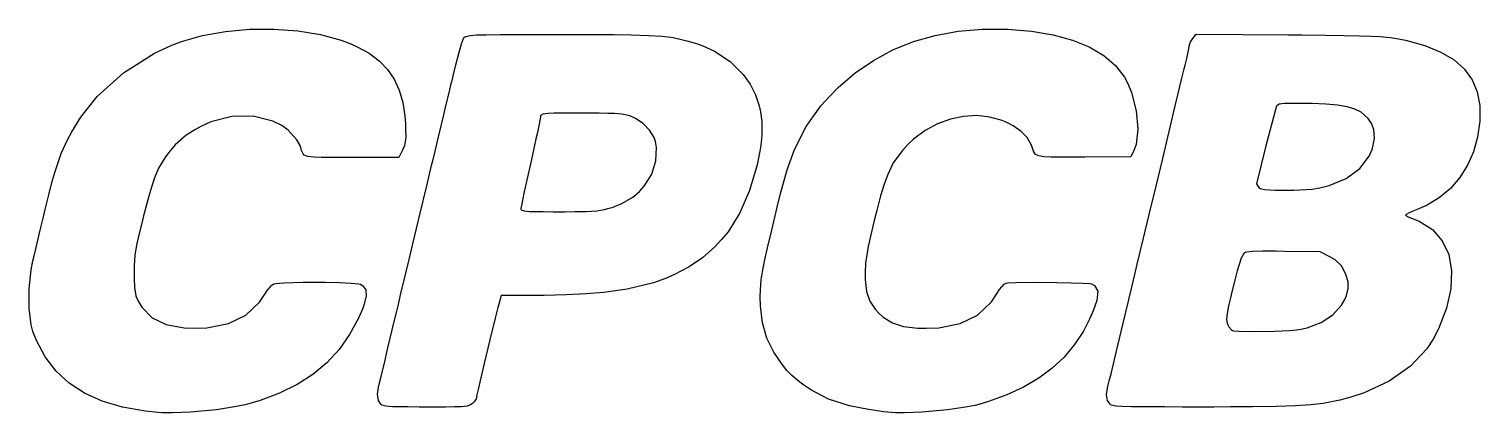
# Model space of a CAD drawing. Extents: x 100 to 1903, y 0 to 393.
# Drawn here: x 1020 to 1903, y 80 to 314 of the extents above; entities that cross this region are included whole.
import ezdxf

# ---------------------------------------------------------------- set-up
doc = ezdxf.new("R2010")
doc.units = 0

msp = doc.modelspace()

# ---------------------------------------------------------------- linework, layer by layer
for p, q in [((1112.388433, 306.387799), (1125.27197, 310.025484)), ((1125.27197, 310.025484), (1139.252434, 312.49104)), ((1139.252434, 312.49104), (1153.875467, 313.781058)), ((1153.875467, 313.781058), (1168.686709, 313.892133)), ((1168.686709, 313.892133), (1183.231803, 312.820856)), ((1183.231803, 312.820856), (1197.05639, 310.56382)), ((1197.05639, 310.56382), (1209.706109, 307.117617)), ((1284.754729, 308.890447), (1285.509904, 309.432994)), ((1285.509904, 309.432994), (1288.282996, 310.017626)), ((1288.282996, 310.017626), (1292.011842, 310.27823)), ((1292.011842, 310.27823), (1297.874032, 310.454425)), ((1297.874032, 310.454425), (1306.408925, 310.562424)), ((1306.408925, 310.562424), (1318.155879, 310.618438)), ((1318.155879, 310.618438), (1329.398468, 310.636084)), ((1329.398468, 310.636084), (1338.178212, 310.640046)), ((1338.178212, 310.640046), (1342.978772, 310.640447)), ((1342.978772, 310.640447), (1348.549173, 310.63926)), ((1348.549173, 310.63926), (1358.758001, 310.627288)), ((1358.758001, 310.627288), (1367.80603, 310.597016)), ((1367.80603, 310.597016), (1375.79146, 310.541842)), ((1375.79146, 310.541842), (1385.992048, 310.397946)), ((1385.992048, 310.397946), (1396.790274, 310.057303)), ((1396.790274, 310.057303), (1405.105717, 309.498202)), ((1405.105717, 309.498202), (1411.723979, 308.667824)), ((1558.046316, 306.274866), (1571.277702, 310.066039)), ((1571.277702, 310.066039), (1585.22637, 312.572507)), ((1585.22637, 312.572507), (1599.894937, 313.795329)), ((1599.894937, 313.795329), (1607.5, 313.925705)), ((1607.5, 313.925705), (1615.277007, 313.758941)), ((1615.277007, 313.758941), (1629.847043, 312.619281)), ((1629.847043, 312.619281), (1643.054241, 310.425652)), ((1643.054241, 310.425652), (1654.837561, 307.203105)), ((1728.119714, 308.065509), (1730.239428, 310.760289)), ((1730.239428, 310.760289), (1786.369714, 310.371509)), ((1786.369714, 310.371509), (1794.621079, 310.310942)), ((1794.621079, 310.310942), (1808.869011, 310.181759)), ((1808.869011, 310.181759), (1820.405149, 310.032753)), ((1820.405149, 310.032753), (1829.583017, 309.853014)), ((1829.583017, 309.853014), (1836.756138, 309.631631)), ((1836.756138, 309.631631), (1842.278037, 309.357692)), ((1842.278037, 309.357692), (1848.238173, 308.824376)), ((1095.975099, 299.181682), (1106.5, 304.130473)), ((1106.5, 304.130473), (1112.388433, 306.387799)), ((1209.706109, 307.117617), (1215.448407, 304.947514)), ((1215.448407, 304.947514), (1219.450216, 303.142102)), ((1219.450216, 303.142102), (1226.630664, 299.120699)), ((1281.203942, 299.051871), (1282.922214, 304.981019)), ((1282.922214, 304.981019), (1284.194264, 308.082982)), ((1284.194264, 308.082982), (1284.754729, 308.890447)), ((1411.723979, 308.667824), (1420.187669, 306.798065)), ((1420.187669, 306.798065), (1426, 305.058399)), ((1426, 305.058399), (1429.810237, 303.725826)), ((1429.810237, 303.725826), (1436.988721, 300.438273)), ((1436.988721, 300.438273), (1446.524026, 294.087013)), ((1533.724934, 294.834159), (1545.529598, 301.197926)), ((1545.529598, 301.197926), (1558.046316, 306.274866)), ((1654.837561, 307.203105), (1665.135964, 302.97669)), ((1665.135964, 302.97669), (1673.888409, 297.771458)), ((1724.487555, 295.875817), (1725.576255, 300.849177)), ((1725.576255, 300.849177), (1725.949537, 302.979214)), ((1725.949537, 302.979214), (1726, 303.54565)), ((1726, 303.54565), (1726.622666, 305.626204)), ((1726.622666, 305.626204), (1728.119714, 308.065509)), ((1848.238173, 308.824376), (1851.178679, 308.371315)), ((1851.178679, 308.371315), (1857.696993, 307.031337)), ((1857.696993, 307.031337), (1869.338342, 303.818937)), ((1869.338342, 303.818937), (1879.162044, 299.858947)), ((1077.055756, 287.261487), (1095.975099, 299.181682)), ((1226.630664, 299.120699), (1232.741555, 294.511064)), ((1232.741555, 294.511064), (1237.81649, 289.264248)), ((1277.981208, 286.120913), (1279.445742, 292.14007)), ((1279.445742, 292.14007), (1281.203942, 299.051871)), ((1446.524026, 294.087013), (1454.376514, 286.249567)), ((1522.629708, 287.182504), (1533.724934, 294.834159)), ((1673.888409, 297.771458), (1681.033855, 291.612459)), ((1681.033855, 291.612459), (1686.511265, 284.524744)), ((1722.957984, 289.65774), (1723.527548, 291.930509)), ((1723.527548, 291.930509), (1724.487555, 295.875817)), ((1879.162044, 299.858947), (1887.219366, 295.106175)), ((1887.219366, 295.106175), (1893.561577, 289.515428)), ((1061.105164, 272.760967), (1077.055756, 287.261487)), ((1237.81649, 289.264248), (1241.889073, 283.331299)), ((1241.889073, 283.331299), (1244.992903, 276.663267)), ((1277.147456, 282.640447), (1277.981208, 286.120913)), ((1454.376514, 286.249567), (1458.563321, 280.319908)), ((1512.241306, 278.241901), (1522.629708, 287.182504)), ((1686.511265, 284.524744), (1688.60538, 280.640447)), ((1719.065274, 273.737163), (1721.535506, 283.895821)), ((1721.535506, 283.895821), (1722.957984, 289.65774)), ((1893.561577, 289.515428), (1898.239945, 283.041512)), ((1898.239945, 283.041512), (1901.305736, 275.639233)), ((1244.992903, 276.663267), (1247.161582, 269.2112)), ((1273.443312, 267.164665), (1275.501078, 275.754216)), ((1275.501078, 275.754216), (1276.678754, 280.677849)), ((1276.678754, 280.677849), (1277.147456, 282.640447)), ((1458.563321, 280.319908), (1461.83228, 273.911165)), ((1461.83228, 273.911165), (1464.11542, 267.095917)), ((1507.311346, 273.287912), (1512.241306, 278.241901)), ((1688.60538, 280.640447), (1690.776929, 275.343259)), ((1690.776929, 275.343259), (1693.729679, 264.091094)), ((1901.305736, 275.639233), (1902.810221, 267.263399)), ((1051.182965, 260.276331), (1061.105164, 272.760967)), ((1247.161582, 269.2112), (1248.428713, 260.926147)), ((1272.117968, 261.640447), (1273.443312, 267.164665)), ((1464.11542, 267.095917), (1464.866067, 263.558534)), ((1492.653375, 254.515566), (1501.766831, 267.093041)), ((1501.766831, 267.093041), (1507.311346, 273.287912)), ((1713.764266, 251.552947), (1717.483333, 267.140447)), ((1717.483333, 267.140447), (1719.065274, 273.737163)), ((1778.974088, 266.390447), (1772.630583, 242.731029)), ((1779.338364, 267.119572), (1778.974088, 266.390447)), ((1780.655504, 268.068408), (1779.338364, 267.119572)), ((1784.021255, 268.500135), (1780.655504, 268.068408)), ((1788.80229, 268.601603), (1784.021255, 268.500135)), ((1793.419728, 268.608971), (1788.80229, 268.601603)), ((1796.228561, 268.603691), (1793.419728, 268.608971)), ((1800.887743, 268.555646), (1796.228561, 268.603691)), ((1809.185033, 268.224706), (1800.887743, 268.555646)), ((1816.210272, 267.553681), (1809.185033, 268.224706)), ((1822.070709, 266.510231), (1816.210272, 267.553681)), ((1826.873597, 265.062018), (1822.070709, 266.510231)), ((1830.726187, 263.176702), (1826.873597, 265.062018)), ((1902.810221, 267.263399), (1902.992994, 262.696275)), ((1045.575988, 251.219695), (1051.182965, 260.276331)), ((1130.295215, 257.38612), (1124.228404, 254.604969)), ((1143.097429, 260.630415), (1130.295215, 257.38612)), ((1156.01346, 260.77531), (1143.097429, 260.630415)), ((1168.110144, 257.810336), (1156.01346, 260.77531)), ((1173.559616, 255.158377), (1168.110144, 257.810336)), ((1248.428713, 260.926147), (1248.734698, 256.455955)), ((1248.734698, 256.455955), (1248.876041, 252.881647)), ((1269.086217, 248.993572), (1272.117968, 261.640447)), ((1330.852388, 259.143176), (1329.85564, 253.948254)), ((1331, 260.55706), (1330.852388, 259.143176)), ((1331.062439, 261.236746), (1331, 260.55706)), ((1332.404349, 262.119571), (1331.062439, 261.236746)), ((1335.581336, 262.45699), (1332.404349, 262.119571)), ((1339.259425, 262.571258), (1335.581336, 262.45699)), ((1344.513192, 262.624327), (1339.259425, 262.571258)), ((1351.623436, 262.639632), (1344.513192, 262.624327)), ((1355.962487, 262.640447), (1351.623436, 262.639632)), ((1359.984719, 262.63789), (1355.962487, 262.640447)), ((1366.76131, 262.610953), (1359.984719, 262.63789)), ((1372.062352, 262.540522), (1366.76131, 262.610953)), ((1376.145781, 262.409316), (1372.062352, 262.540522)), ((1380.552137, 262.060757), (1376.145781, 262.409316)), ((1384.57304, 261.22203), (1380.552137, 262.060757)), ((1386.369174, 260.603511), (1384.57304, 261.22203)), ((1388.870649, 259.480038), (1386.369174, 260.603511)), ((1393.543749, 256.326482), (1388.870649, 259.480038)), ((1397.454447, 252.296548), (1393.543749, 256.326482)), ((1464.866067, 263.558534), (1465.695696, 257.541855)), ((1465.695696, 257.541855), (1465.810047, 249.254358)), ((1580.614997, 259.027401), (1572.771052, 256.111061)), ((1588.625425, 260.722729), (1580.614997, 259.027401)), ((1596.648859, 261.164563), (1588.625425, 260.722729)), ((1604.531818, 260.320419), (1596.648859, 261.164563)), ((1612.120825, 258.157817), (1604.531818, 260.320419)), ((1615.757134, 256.571943), (1612.120825, 258.157817)), ((1618.703866, 254.998683), (1615.757134, 256.571943)), ((1693.729679, 264.091094), (1694.728894, 253.06266)), ((1834.957878, 259.458417), (1830.726187, 263.176702)), ((1836.903951, 256.338857), (1834.957878, 259.458417)), ((1838.351293, 252.640961), (1836.903951, 256.338857)), ((1902.830193, 257.692165), (1901.570564, 248.110603)), ((1902.992994, 262.696275), (1902.830193, 257.692165)), ((1043.082054, 246.477866), (1045.575988, 251.219695)), ((1115.365178, 249.213641), (1108.658855, 243.386896)), ((1120.924002, 252.766384), (1115.365178, 249.213641)), ((1124.228404, 254.604969), (1120.924002, 252.766384)), ((1177.310432, 252.293196), (1173.559616, 255.158377)), ((1182.607226, 246.456199), (1177.310432, 252.293196)), ((1248.927358, 247.745011), (1248.209175, 243.001928)), ((1248.876041, 252.881647), (1248.927358, 247.745011)), ((1266.011515, 236.140447), (1269.086217, 248.993572)), ((1329.12927, 250.80706), (1328.230669, 247.001742)), ((1329.85564, 253.948254), (1329.12927, 250.80706)), ((1400.215623, 247.789159), (1397.454447, 252.296548)), ((1401.044165, 245.481082), (1400.215623, 247.789159)), ((1465.810047, 249.254358), (1465.117256, 243.081647)), ((1485.572486, 240.496878), (1492.653375, 254.515566)), ((1565.24707, 252.006191), (1558.196528, 246.745272)), ((1572.771052, 256.111061), (1565.24707, 252.006191)), ((1623.667429, 251.561295), (1618.703866, 254.998683)), ((1627.372771, 247.754932), (1623.667429, 251.561295)), ((1629.79787, 243.602218), (1627.372771, 247.754932)), ((1694.728894, 253.06266), (1693.654894, 243.578903)), ((1709.838344, 235.140447), (1713.764266, 251.552947)), ((1838.827319, 247.245352), (1838.351293, 252.640961)), ((1901.570564, 248.110603), (1899.105275, 239.160513)), ((1039.225572, 238.107446), (1043.082054, 246.477866)), ((1104.503553, 238.541659), (1102.222434, 235.490913)), ((1108.658855, 243.386896), (1104.503553, 238.541659)), ((1184.699293, 242.971296), (1182.607226, 246.456199)), ((1185, 241.719151), (1184.699293, 242.971296)), ((1185.457282, 239.912495), (1185, 241.719151)), ((1186.556704, 237.862953), (1185.457282, 239.912495)), ((1247.031712, 240.205955), (1244.821587, 235.640447)), ((1248.209175, 243.001928), (1247.031712, 240.205955)), ((1328.230669, 247.001742), (1326.070926, 237.322343)), ((1401.710364, 241.719981), (1401.044165, 245.481082)), ((1401.273261, 233.667188), (1401.710364, 241.719981)), ((1464.536133, 239.50799), (1462.847072, 231.146041)), ((1465.117256, 243.081647), (1464.536133, 239.50799)), ((1481.161463, 228.177382), (1485.572486, 240.496878)), ((1551.312787, 239.942157), (1545.732348, 232.356127)), ((1554.89676, 243.691446), (1551.312787, 239.942157)), ((1558.196528, 246.745272), (1554.89676, 243.691446)), ((1630.523447, 241.403048), (1629.79787, 243.602218)), ((1631.06934, 239.49021), (1630.523447, 241.403048)), ((1632.469554, 237.495062), (1631.06934, 239.49021)), ((1692.303037, 239.829074), (1690.5, 236.140447)), ((1693.654894, 243.578903), (1692.303037, 239.829074)), ((1772.630583, 242.731029), (1767, 219.546073)), ((1835.529698, 236.46283), (1837.305327, 240.622865)), ((1837.305327, 240.622865), (1838.032162, 243.064484)), ((1838.032162, 243.064484), (1838.827319, 247.245352)), ((1899.105275, 239.160513), (1895.481976, 230.917006)), ((1035.210732, 226.506657), (1039.225572, 238.107446)), ((1102.222434, 235.490913), (1098.510352, 229.196797)), ((1187.130649, 237.13357), (1186.556704, 237.862953)), ((1189.273478, 236.189506), (1187.130649, 237.13357)), ((1193.103967, 235.831304), (1189.273478, 236.189506)), ((1197.360561, 235.711231), (1193.103967, 235.831304)), ((1203.380332, 235.656356), (1197.360561, 235.711231)), ((1211.506847, 235.641151), (1203.380332, 235.656356)), ((1216.467498, 235.640447), (1211.506847, 235.641151)), ((1244.821587, 235.640447), (1216.467498, 235.640447)), ((1261.58367, 217.622617), (1264.713636, 230.709112)), ((1264.713636, 230.709112), (1266.011515, 236.140447)), ((1325.075794, 232.640447), (1322.962437, 222.812015)), ((1326.070926, 237.322343), (1325.075794, 232.640447)), ((1398.685669, 225.561191), (1401.273261, 233.667188)), ((1462.847072, 231.146041), (1458.321882, 215.580258)), ((1545.732348, 232.356127), (1542.376801, 225.346357)), ((1634.331069, 236.654538), (1632.469554, 237.495062)), ((1637.367381, 236.131145), (1634.331069, 236.654538)), ((1641.949089, 235.860999), (1637.367381, 236.131145)), ((1648.446791, 235.780217), (1641.949089, 235.860999)), ((1657.231086, 235.824917), (1648.446791, 235.780217)), ((1662.596518, 235.874358), (1657.231086, 235.824917)), ((1690.5, 236.140447), (1662.596518, 235.874358)), ((1705.800291, 218.287322), (1709.838344, 235.140447)), ((1829.788131, 228.968971), (1835.529698, 236.46283)), ((1895.481976, 230.917006), (1890.748317, 223.455195)), ((1033.515035, 220.423682), (1035.210732, 226.506657)), ((1096.065088, 223.278507), (1094.403344, 218.27257)), ((1098.510352, 229.196797), (1096.065088, 223.278507)), ((1322.962437, 222.812015), (1320.946523, 213.926635)), ((1394.198209, 218.18709), (1398.685669, 225.561191)), ((1478.480002, 218.769689), (1481.161463, 228.177382)), ((1542.376801, 225.346357), (1540.268577, 219.452236)), ((1811.202618, 218.510289), (1821.521117, 222.868202)), ((1821.521117, 222.868202), (1829.788131, 228.968971)), ((1890.748317, 223.455195), (1884.951947, 216.850192)), ((1029.386152, 203.918279), (1031.608879, 213.007333)), ((1031.608879, 213.007333), (1033.515035, 220.423682)), ((1092.59632, 212.11337), (1090.541135, 204.539533)), ((1094.403344, 218.27257), (1092.59632, 212.11337)), ((1257.765583, 201.671933), (1261.58367, 217.622617)), ((1320.946523, 213.926635), (1320.190725, 210.616151)), ((1387.199193, 211.472071), (1391.320347, 215.019844)), ((1391.320347, 215.019844), (1394.198209, 218.18709)), ((1458.321882, 215.580258), (1452.40192, 201.870469)), ((1475.162266, 205.339154), (1477.183202, 213.640447)), ((1477.183202, 213.640447), (1478.480002, 218.769689)), ((1538.097685, 212.212852), (1535.722083, 203.312337)), ((1540.268577, 219.452236), (1538.097685, 212.212852)), ((1701.811631, 201.640447), (1705.800291, 218.287322)), ((1767, 219.546073), (1767.461607, 218.54576)), ((1767.461607, 218.54576), (1768.571429, 217.211875)), ((1768.571429, 217.211875), (1769.214292, 216.839976)), ((1769.214292, 216.839976), (1771.829134, 216.239871)), ((1771.829134, 216.239871), (1778.306888, 215.701401)), ((1778.306888, 215.701401), (1789.565706, 215.66545)), ((1789.565706, 215.66545), (1800.819888, 216.418521)), ((1800.819888, 216.418521), (1805.422175, 217.094205)), ((1805.422175, 217.094205), (1811.202618, 218.510289)), ((1884.951947, 216.850192), (1878.140518, 211.177109)), ((1028.122915, 198.640447), (1029.386152, 203.918279)), ((1090.541135, 204.539533), (1089.388332, 200.140447)), ((1319.039729, 204.652868), (1319, 204.176635)), ((1319, 204.176635), (1319.168746, 203.726606)), ((1319.333608, 206.441728), (1319.039729, 204.652868)), ((1319.168746, 203.726606), (1321.019076, 203.102788)), ((1320.190725, 210.616151), (1319.333608, 206.441728)), ((1358.873016, 202.814059), (1365.373066, 203.221254)), ((1365.373066, 203.221254), (1369.971198, 203.971991)), ((1369.971198, 203.971991), (1372.028997, 204.505752)), ((1372.028997, 204.505752), (1375.193006, 205.470875)), ((1375.193006, 205.470875), (1380.581712, 207.540019)), ((1380.581712, 207.540019), (1387.199193, 211.472071)), ((1471.807426, 191.440552), (1475.162266, 205.339154)), ((1535.722083, 203.312337), (1534.413129, 198.140447)), ((1863.102258, 203.30106), (1859.461112, 201.652047)), ((1866.124371, 204.579144), (1863.102258, 203.30106)), ((1870.361679, 206.511059), (1866.124371, 204.579144)), ((1878.140518, 211.177109), (1870.361679, 206.511059)), ((1026.414925, 191.484197), (1028.122915, 198.640447)), ((1088.430971, 196.448001), (1086.847208, 190.231076)), ((1089.388332, 200.140447), (1088.430971, 196.448001)), ((1253.28836, 182.978154), (1257.765583, 201.671933)), ((1321.019076, 203.102788), (1324.38728, 202.83325)), ((1324.38728, 202.83325), (1327.88855, 202.727338)), ((1327.88855, 202.727338), (1332.589045, 202.667596)), ((1332.589045, 202.667596), (1338.655553, 202.643004)), ((1338.655553, 202.643004), (1342.253182, 202.640447)), ((1342.253182, 202.640447), (1345.772616, 202.644037)), ((1345.772616, 202.644037), (1351.841338, 202.677198)), ((1351.841338, 202.677198), (1358.873016, 202.814059)), ((1452.40192, 201.870469), (1445.248776, 190.390889)), ((1533.543784, 194.646052), (1532.067789, 188.581089)), ((1534.413129, 198.140447), (1533.543784, 194.646052)), ((1697.992649, 185.727947), (1701.811631, 201.640447)), ((1858.030625, 200.916782), (1857.717904, 200.706029)), ((1857.717904, 200.706029), (1857.752115, 200.321817)), ((1857.752115, 200.321817), (1859.616959, 199.251963)), ((1859.461112, 201.652047), (1858.030625, 200.916782)), ((1859.616959, 199.251963), (1861.217904, 198.698094)), ((1861.217904, 198.698094), (1865.996883, 196.92914)), ((1865.996883, 196.92914), (1874.041607, 191.871552)), ((1023.847525, 180.770329), (1026.414925, 191.484197)), ((1086.847208, 190.231076), (1085.191523, 183.186961)), ((1441.260256, 185.604368), (1437.319654, 181.518038)), ((1445.248776, 190.390889), (1441.260256, 185.604368)), ((1469.272331, 180.657978), (1471.807426, 191.440552)), ((1532.067789, 188.581089), (1530.44043, 181.402555)), ((1694.362542, 170.640447), (1697.992649, 185.727947)), ((1874.041607, 191.871552), (1880.033625, 184.98376)), ((1022.430692, 174.885564), (1023.847525, 180.770329)), ((1085.191523, 183.186961), (1084.02704, 176.264998)), ((1250.811631, 172.640447), (1253.28836, 182.978154)), ((1437.319654, 181.518038), (1429.574097, 174.610138)), ((1467.441426, 172.404295), (1469.272331, 180.657978)), ((1530.44043, 181.402555), (1528.834924, 171.375234)), ((1759.302073, 177.082461), (1757.67026, 174.355779)), ((1760.14723, 177.719242), (1759.302073, 177.082461)), ((1760.958546, 177.955597), (1760.14723, 177.719242)), ((1764.522084, 178.30794), (1760.958546, 177.955597)), ((1770.550119, 178.495946), (1764.522084, 178.30794)), ((1778.8946, 178.514998), (1770.550119, 178.495946)), ((1783.889241, 178.459722), (1778.8946, 178.514998)), ((1805.65108, 178.140447), (1783.889241, 178.459722)), ((1811.57554, 175.140447), (1805.65108, 178.140447)), ((1880.033625, 184.98376), (1883.93086, 176.501012)), ((1020.809825, 167.285759), (1021.887431, 172.640447)), ((1021.887431, 172.640447), (1022.430692, 174.885564)), ((1083.634465, 169.668321), (1083.584392, 165.640447)), ((1084.02704, 176.264998), (1083.634465, 169.668321)), ((1249.010039, 165.129119), (1250.811631, 172.640447)), ((1421.445352, 168.99925), (1412.256557, 164.218168)), ((1429.574097, 174.610138), (1421.445352, 168.99925)), ((1466.199152, 166.092365), (1467.441426, 172.404295)), ((1528.834924, 171.375234), (1528.581199, 165.640447)), ((1692.856765, 164.379119), (1694.362542, 170.640447)), ((1756.296645, 170.436105), (1755.213903, 166.643062)), ((1757.67026, 174.355779), (1756.296645, 170.436105)), ((1814.740536, 173.393266), (1811.57554, 175.140447)), ((1818.614497, 169.628786), (1814.740536, 173.393266)), ((1820.25, 166.711132), (1818.614497, 169.628786)), ((1883.93086, 176.501012), (1885.691239, 166.658552)), ((1019.589139, 155.554444), (1020.809825, 167.285759)), ((1083.584392, 165.640447), (1083.574083, 161.879466)), ((1083.574083, 161.879466), (1083.712737, 156.415361)), ((1169.841319, 158.950028), (1174.662289, 159.325498)), ((1174.662289, 159.325498), (1186.229825, 159.623738)), ((1186.229825, 159.623738), (1199.969132, 159.616518)), ((1199.969132, 159.616518), (1208.65103, 159.448947)), ((1208.65103, 159.448947), (1215.771889, 159.15603)), ((1215.771889, 159.15603), (1220.3212, 158.741932)), ((1246.043096, 152.781804), (1249.010039, 165.129119)), ((1399.886611, 159.39656), (1383.830567, 155.427451)), ((1407.053122, 161.992803), (1399.886611, 159.39656)), ((1412.256557, 164.218168), (1407.053122, 161.992803)), ((1464.910395, 154.954621), (1465.429955, 161.135052)), ((1465.429955, 161.135052), (1466.199152, 166.092365)), ((1528.581199, 165.640447), (1528.645472, 161.274077)), ((1528.645472, 161.274077), (1529.480131, 154.02467)), ((1613.387491, 158.414281), (1614.444255, 159.06096)), ((1614.444255, 159.06096), (1615.594525, 159.227672)), ((1615.594525, 159.227672), (1620.355916, 159.471919)), ((1620.355916, 159.471919), (1631.779878, 159.629749)), ((1631.779878, 159.629749), (1645.349685, 159.560372)), ((1645.349685, 159.560372), (1653.925913, 159.400696)), ((1653.925913, 159.400696), (1660.96218, 159.159241)), ((1660.96218, 159.159241), (1665.461017, 158.843688)), ((1690.634407, 155.090398), (1692.856765, 164.379119)), ((1753.938023, 161.727358), (1752.417972, 155.535803)), ((1755.213903, 166.643062), (1753.938023, 161.727358)), ((1821.355561, 164.323322), (1820.25, 166.711132)), ((1822.655813, 159.968357), (1821.355561, 164.323322)), ((1822.749302, 155.832218), (1822.655813, 159.968357)), ((1885.691239, 166.658552), (1885.272686, 155.691627)), ((1019.611897, 143.799915), (1019.589139, 155.554444)), ((1083.712737, 156.415361), (1084.579671, 151.342922)), ((1084.579671, 151.342922), (1085.799753, 148.471946)), ((1159.833107, 147.427422), (1163.110785, 152.334079)), ((1163.110785, 152.334079), (1164.533607, 154.56618)), ((1164.533607, 154.56618), (1167.46616, 157.92414)), ((1167.46616, 157.92414), (1168.676991, 158.707738)), ((1168.676991, 158.707738), (1169.841319, 158.950028)), ((1220.3212, 158.741932), (1221.315741, 158.490743)), ((1221.315741, 158.490743), (1222.813693, 157.518117)), ((1222.813693, 157.518117), (1224.641364, 154.968749)), ((1224.932691, 151.349262), (1223.713234, 146.342101)), ((1224.641364, 154.968749), (1224.932691, 151.349262)), ((1244.239578, 145.289519), (1246.043096, 152.781804)), ((1307.141917, 151.640447), (1305.688693, 146.390447)), ((1325.820958, 151.645094), (1307.141917, 151.640447)), ((1333.179052, 151.68061), (1325.820958, 151.645094)), ((1346.710553, 151.961447), (1333.179052, 151.68061)), ((1358.802089, 152.53981), (1346.710553, 151.961447)), ((1369.621201, 153.437042), (1358.802089, 152.53981)), ((1383.830567, 155.427451), (1369.621201, 153.437042)), ((1464.818327, 150.815119), (1464.910395, 154.954621)), ((1464.937733, 145.259849), (1464.818327, 150.815119)), ((1529.480131, 154.02467), (1531.438033, 148.213563)), ((1605.54532, 147.785907), (1609.111749, 153.030402)), ((1609.111749, 153.030402), (1610.546265, 155.201125)), ((1610.546265, 155.201125), (1613.387491, 158.414281)), ((1665.461017, 158.843688), (1666.447191, 158.660525)), ((1666.447191, 158.660525), (1668.385557, 157.616535)), ((1668.385557, 157.616535), (1670.365653, 154.17903)), ((1670.365653, 154.17903), (1669.765737, 148.453881)), ((1689.434365, 150.043425), (1690.634407, 155.090398)), ((1751.550435, 151.91371), (1750.953895, 149.3994)), ((1752.417972, 155.535803), (1751.550435, 151.91371)), ((1820.647151, 149.140447), (1821.645306, 151.504454)), ((1821.645306, 151.504454), (1822.749302, 155.832218)), ((1885.272686, 155.691627), (1882.633125, 143.835484)), ((1020.874986, 133.629418), (1019.611897, 143.799915)), ((1085.799753, 148.471946), (1088.179098, 144.434058)), ((1088.179098, 144.434058), (1094.487969, 138.072896)), ((1151.582036, 139.637284), (1159.833107, 147.427422)), ((1222.544948, 143.218907), (1220.188408, 137.807892)), ((1223.713234, 146.342101), (1222.544948, 143.218907)), ((1241.964297, 135.83654), (1243.480361, 142.140447)), ((1243.480361, 142.140447), (1244.239578, 145.289519)), ((1305.09545, 144.179027), (1303.435062, 137.681419)), ((1305.688693, 146.390447), (1305.09545, 144.179027)), ((1466.207983, 134.962891), (1464.937733, 145.259849)), ((1531.438033, 148.213563), (1534.737293, 143.193385)), ((1534.737293, 143.193385), (1536.958093, 140.777591)), ((1597.116604, 139.641984), (1605.54532, 147.785907)), ((1667.585732, 142.30628), (1665.294164, 137.187819)), ((1669.765737, 148.453881), (1667.585732, 142.30628)), ((1685.636931, 134.005304), (1688.984972, 148.140447)), ((1688.984972, 148.140447), (1689.434365, 150.043425)), ((1749.978758, 145.198511), (1749.023921, 140.648042)), ((1750.953895, 149.3994), (1749.978758, 145.198511)), ((1813.437491, 139.832906), (1818.745527, 145.763351)), ((1818.745527, 145.763351), (1820.647151, 149.140447)), ((1882.633125, 143.835484), (1877.730483, 131.325367)), ((1021.970683, 129.640447), (1020.874986, 133.629418)), ((1094.487969, 138.072896), (1103.019801, 133.921963)), ((1103.019801, 133.921963), (1113.961856, 131.890152)), ((1127.896564, 131.955701), (1140.974663, 134.498521)), ((1140.974663, 134.498521), (1151.582036, 139.637284)), ((1220.188408, 137.807892), (1214.751541, 127.75339)), ((1239.53605, 125.679021), (1241.964297, 135.83654)), ((1303.435062, 137.681419), (1300.185472, 124.519642)), ((1468.887371, 125.632717), (1466.207983, 134.962891)), ((1536.958093, 140.777591), (1539.530388, 138.45867)), ((1539.530388, 138.45867), (1545.218548, 134.938109)), ((1545.218548, 134.938109), (1552.088774, 132.762437)), ((1552.088774, 132.762437), (1560.689826, 131.757871)), ((1573.470894, 131.941633), (1586.577971, 134.436061)), ((1586.577971, 134.436061), (1597.116604, 139.641984)), ((1663.894033, 134.295104), (1661.563818, 129.904314)), ((1665.294164, 137.187819), (1663.894033, 134.295104)), ((1680.50528, 112.618954), (1685.636931, 134.005304)), ((1749.023921, 140.648042), (1748.59526, 136.957352)), ((1748.59526, 136.957352), (1748.987025, 134.737249)), ((1748.987025, 134.737249), (1749.44125, 133.754057)), ((1749.44125, 133.754057), (1750.130438, 132.574908)), ((1750.130438, 132.574908), (1751.615764, 130.739733)), ((1797.676018, 131.844235), (1806.331105, 135.138226)), ((1806.331105, 135.138226), (1813.437491, 139.832906)), ((1024.136144, 124.149609), (1021.970683, 129.640447)), ((1029.423339, 114.180677), (1024.136144, 124.149609)), ((1113.961856, 131.890152), (1120.395236, 131.640447)), ((1120.395236, 131.640447), (1127.896564, 131.955701)), ((1214.751541, 127.75339), (1208.324745, 118.701409)), ((1238.100118, 119.635857), (1239.53605, 125.679021)), ((1300.185472, 124.519642), (1296.706271, 110.093931)), ((1473.016558, 117.127737), (1468.887371, 125.632717)), ((1560.689826, 131.757871), (1565.8109, 131.640447)), ((1565.8109, 131.640447), (1573.470894, 131.941633)), ((1661.563818, 129.904314), (1656.192337, 121.656781)), ((1751.615764, 130.739733), (1752.22896, 130.309741)), ((1752.22896, 130.309741), (1753.028239, 130.136514)), ((1753.028239, 130.136514), (1756.361942, 129.882841)), ((1756.361942, 129.882841), (1764.501009, 129.720571)), ((1764.501009, 129.720571), (1777.853472, 129.873204)), ((1777.853472, 129.873204), (1786.944612, 130.232435)), ((1786.944612, 130.232435), (1791.366397, 130.574762)), ((1791.366397, 130.574762), (1792.845726, 130.774036)), ((1792.845726, 130.774036), (1797.676018, 131.844235)), ((1874.417357, 124.898584), (1870.696082, 119.180608)), ((1877.730483, 131.325367), (1874.417357, 124.898584)), ((1208.324745, 118.701409), (1200.878169, 110.626923)), ((1236.352699, 112.255752), (1237.51048, 117.140447)), ((1237.51048, 117.140447), (1238.100118, 119.635857)), ((1475.637532, 113.140447), (1473.016558, 117.127737)), ((1656.192337, 121.656781), (1649.869668, 114.118987)), ((1870.696082, 119.180608), (1860.64461, 108.554527)), ((1036.025706, 105.536), (1029.423339, 114.180677)), ((1200.878169, 110.626923), (1192.381959, 103.504909)), ((1233.949821, 102.25149), (1236.352699, 112.255752)), ((1296.706271, 110.093931), (1294.637686, 101.349327)), ((1477.74675, 110.232237), (1475.637532, 113.140447)), ((1481.075488, 105.951324), (1477.74675, 110.232237)), ((1642.592061, 107.288144), (1634.355769, 101.161465)), ((1649.869668, 114.118987), (1642.592061, 107.288144)), ((1678.397192, 103.950928), (1680.50528, 112.618954)), ((1860.64461, 108.554527), (1847.701289, 99.422234)), ((1043.991413, 98.184292), (1036.025706, 105.536)), ((1053.368632, 92.094272), (1043.991413, 98.184292)), ((1182.806264, 97.310343), (1172.121231, 92.018201)), ((1192.381959, 103.504909), (1182.806264, 97.310343)), ((1232.364571, 95.652638), (1233.00068, 98.364118)), ((1233.00068, 98.364118), (1233.949821, 102.25149)), ((1294.637686, 101.349327), (1293.034717, 94.405058)), ((1484.119698, 102.777677), (1481.075488, 105.951324)), ((1487.961461, 99.583205), (1484.119698, 102.777677)), ((1490.519574, 97.625631), (1487.961461, 99.583205)), ((1495.570755, 94.085631), (1490.519574, 97.625631)), ((1634.355769, 101.161465), (1625.157045, 95.736162)), ((1676.235407, 95.187989), (1676.906294, 97.930102)), ((1676.906294, 97.930102), (1677.320238, 99.58286)), ((1677.320238, 99.58286), (1678.397192, 103.950928)), ((1847.701289, 99.422234), (1832.570174, 92.280482)), ((1064.205532, 87.234655), (1053.368632, 92.094272)), ((1172.121231, 92.018201), (1160.297008, 87.603459)), ((1231.698078, 91.580536), (1232.364571, 95.652638)), ((1232.290354, 87.599224), (1231.698078, 91.580536)), ((1291.817375, 88.699626), (1290.584207, 86.772791)), ((1292, 89.431106), (1291.817375, 88.699626)), ((1292.12443, 90.205958), (1292, 89.431106)), ((1293.034717, 94.405058), (1292.12443, 90.205958)), ((1506.305589, 88.456104), (1495.570755, 94.085631)), ((1519.050562, 84.388102), (1506.305589, 88.456104)), ((1614.992139, 91.009446), (1603.857306, 86.978531)), ((1625.157045, 95.736162), (1614.992139, 91.009446)), ((1675.525348, 91.265276), (1676.235407, 95.187989)), ((1676.159082, 87.620993), (1675.525348, 91.265276)), ((1824.404211, 89.611294), (1817.624408, 87.826957)), ((1832.570174, 92.280482), (1824.404211, 89.611294)), ((1076.550282, 83.574156), (1064.205532, 87.234655)), ((1090.451054, 81.081493), (1076.550282, 83.574156)), ((1098, 80.263323), (1090.451054, 81.081493)), ((1100.649257, 80.093163), (1098, 80.263323)), ((1106.876216, 80.014716), (1100.649257, 80.093163)), ((1117.857642, 80.485428), (1106.876216, 80.014716)), ((1133.658387, 82.025719), (1117.857642, 80.485428)), ((1144.791133, 83.710745), (1133.658387, 82.025719)), ((1151.191028, 85.020086), (1144.791133, 83.710745)), ((1153.948371, 85.717293), (1151.191028, 85.020086)), ((1160.297008, 87.603459), (1153.948371, 85.717293)), ((1233.806987, 85.390447), (1232.290354, 87.599224)), ((1234.414508, 84.860655), (1233.806987, 85.390447)), ((1236.90643, 84.140926), (1234.414508, 84.860655)), ((1240.800164, 83.840818), (1236.90643, 84.140926)), ((1244.792329, 83.727417), (1240.800164, 83.840818)), ((1250.170463, 83.666263), (1244.792329, 83.727417)), ((1257.165048, 83.642705), (1250.170463, 83.666263)), ((1261.340536, 83.640447), (1257.165048, 83.642705)), ((1265.811633, 83.641602), (1261.340536, 83.640447)), ((1273.176585, 83.659652), (1265.811633, 83.641602)), ((1278.693638, 83.718253), (1273.176585, 83.659652)), ((1282.668903, 83.840889), (1278.693638, 83.718253)), ((1286.410564, 84.196271), (1282.668903, 83.840889)), ((1288.860216, 85.113391), (1286.410564, 84.196271)), ((1289.685549, 85.814761), (1288.860216, 85.113391)), ((1290.584207, 86.772791), (1289.685549, 85.814761)), ((1530.770762, 82.092996), (1519.050562, 84.388102)), ((1539.941675, 80.818128), (1530.770762, 82.092996)), ((1545, 80.236305), (1539.941675, 80.818128)), ((1547.161226, 80.073987), (1545, 80.236305)), ((1552.715603, 80.011812), (1547.161226, 80.073987)), ((1563.234724, 80.490628), (1552.715603, 80.011812)), ((1578.845331, 81.961527), (1563.234724, 80.490628)), ((1589.660181, 83.49289), (1578.845331, 81.961527)), ((1595.552534, 84.633626), (1589.660181, 83.49289)), ((1597.924995, 85.223127), (1595.552534, 84.633626)), ((1603.857306, 86.978531), (1597.924995, 85.223127)), ((1677.807092, 85.390447), (1676.159082, 87.620993)), ((1678.542859, 84.847823), (1677.807092, 85.390447)), ((1681.27372, 84.26341), (1678.542859, 84.847823)), ((1684.957853, 84.003249), (1681.27372, 84.26341)), ((1690.755835, 83.827795), (1684.957853, 84.003249)), ((1699.201669, 83.720887), (1690.755835, 83.827795)), ((1710.829355, 83.666366), (1699.201669, 83.720887)), ((1721.959446, 83.650132), (1710.829355, 83.666366)), ((1730.651962, 83.647265), (1721.959446, 83.650132)), ((1735.404988, 83.64746), (1730.651962, 83.647265)), ((1740.938455, 83.650126), (1735.404988, 83.64746)), ((1751.150564, 83.669428), (1740.938455, 83.650126)), ((1764.498281, 83.744469), (1751.150564, 83.669428)), ((1779.083611, 83.961819), (1764.498281, 83.744469)), ((1790.650188, 84.356888), (1779.083611, 83.961819)), ((1799.908929, 84.977316), (1790.650188, 84.356888)), ((1807.570754, 85.870741), (1799.908929, 84.977316)), ((1817.624408, 87.826957), (1807.570754, 85.870741))]:
    msp.add_line(p, q)

doc.saveas('drawing.dxf')
